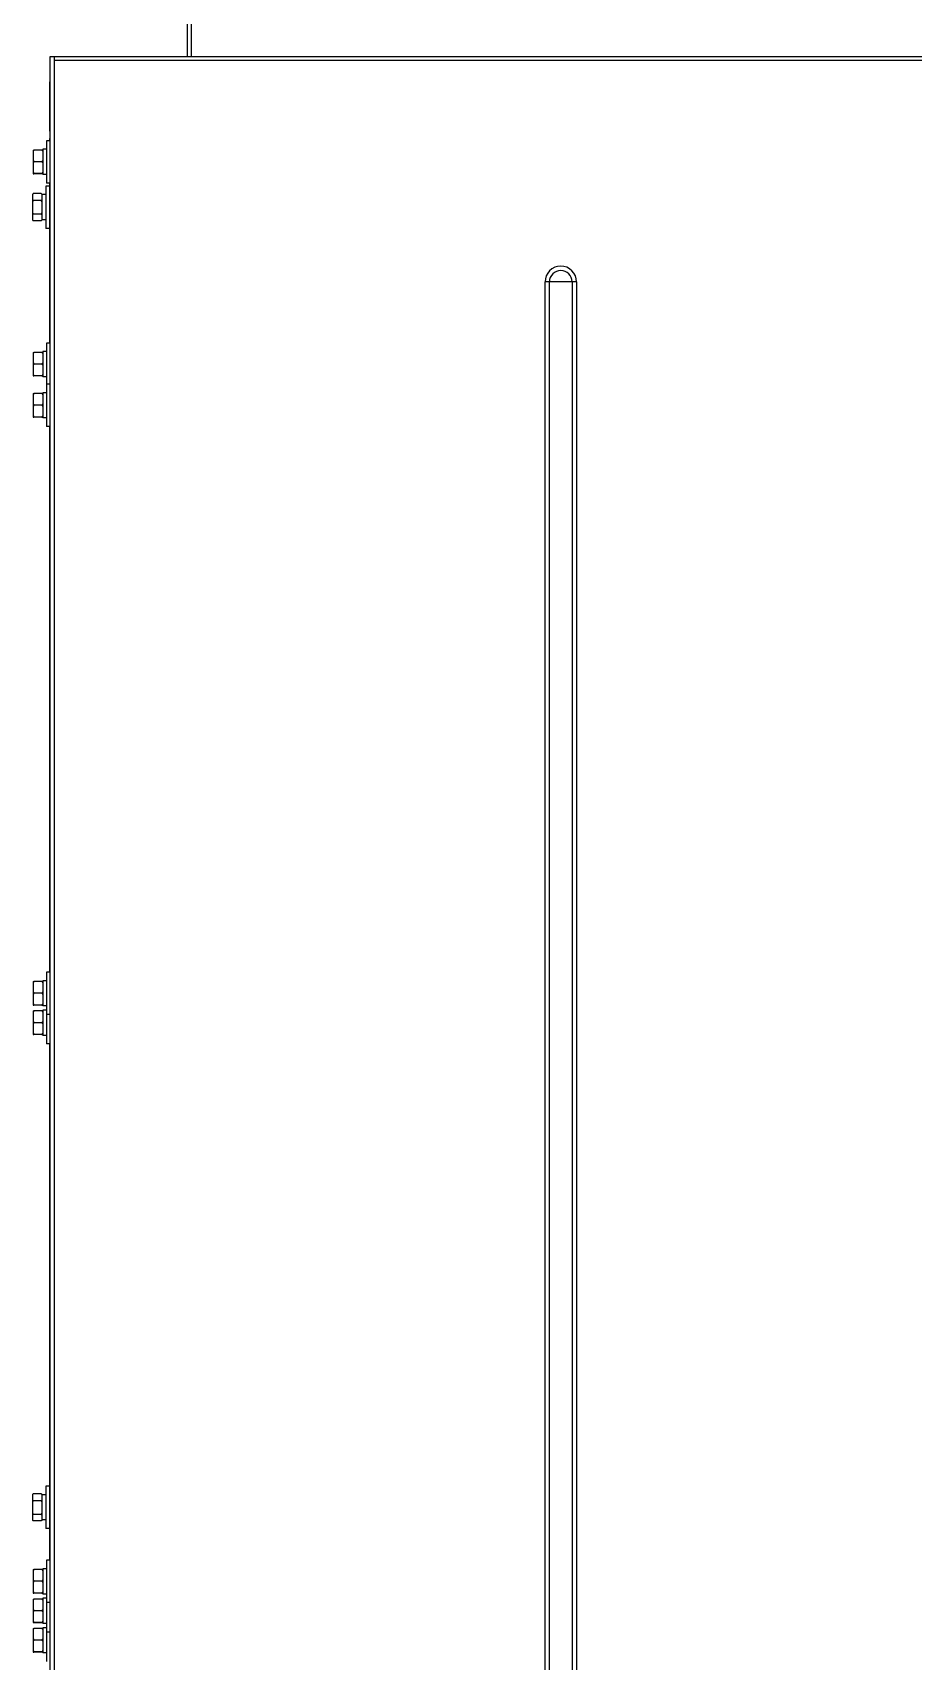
# Model space of a CAD drawing. Header units: millimetres. Extents: x 32496 to 166256, y 3504 to 23939.
# Drawn here: x 48699 to 49074, y 20758 to 21451 of the extents above; entities that cross this region are included whole.
import ezdxf

# ---------------------------------------------------------------- set-up
doc = ezdxf.new("R2010")
doc.units = ezdxf.units.MM
for name, color, linetype in [('2401-01144-S-M6-16HWM_1_0', 7, 'Continuous'), ('4215-19366_1_1_0', 7, 'Continuous'), ('4215-19373_1_1_0', 7, 'Continuous'), ('4215-19398_1-20250317_1_0', 7, 'Continuous'), ('4215-23304_2_1_1_0', 7, 'Continuous'), ('4215-HRQZZ01_1_1_0', 7, 'Continuous')]:
    doc.layers.add(name, color=color, linetype=linetype)

msp = doc.modelspace()

# ---------------------------------------------------------------- linework, layer by layer
at = {"layer": '2401-01144-S-M6-16HWM_1_0', "color": 7, "linetype": 'Continuous'}
for p, q in [((48706.94, 21404.888), (48705.34, 21404.888)), ((48705.34, 21404.888), (48705.34, 21386.888)), ((48699.74, 21400.908), (48699.74, 21390.869)), ((48703.44, 21400.914), (48700.04, 21400.914)), ((48705.34, 21401.238), (48703.74, 21401.238)), ((48703.74, 21401.238), (48703.74, 21390.538)), ((48703.44, 21395.939), (48700.04, 21395.939)), ((48703.44, 21390.914), (48700.04, 21390.914)), ((48703.44, 21390.863), (48700.04, 21390.863)), ((48705.34, 21390.538), (48703.74, 21390.538)), ((48706.64, 21385.638), (48705.04, 21385.638)), ((48705.04, 21385.638), (48705.04, 21367.638)), ((48706.94, 21386.888), (48705.34, 21386.888)), ((48699.44, 21382.112), (48699.682, 21382.354)), ((48699.44, 21382.112), (48699.44, 21371.165)), ((48703.14, 21382.411), (48699.74, 21382.411)), ((48703.14, 21379.436), (48699.74, 21379.436)), ((48703.44, 21382.112), (48703.197, 21382.354)), ((48703.44, 21382.112), (48703.44, 21371.165)), ((48705.04, 21381.988), (48703.44, 21381.988)), ((48699.44, 21371.165), (48699.682, 21370.922)), ((48699.682, 21370.922), (48699.74, 21370.866)), ((48703.14, 21373.663), (48699.74, 21373.663)), ((48703.14, 21370.866), (48699.74, 21370.866)), ((48703.198, 21370.922), (48703.14, 21370.866)), ((48703.44, 21371.165), (48703.197, 21370.922)), ((48705.04, 21371.288), (48703.44, 21371.288)), ((48706.64, 21367.638), (48705.04, 21367.638)), ((48699.74, 21314.908), (48699.74, 21304.869)), ((48703.44, 21314.914), (48700.04, 21314.914)), ((48705.34, 21315.238), (48703.74, 21315.238)), ((48703.74, 21315.238), (48703.74, 21304.538)), ((48706.94, 21318.888), (48705.34, 21318.888)), ((48705.34, 21318.888), (48705.34, 21301.388)), ((48703.44, 21309.939), (48700.04, 21309.939)), ((48703.44, 21304.914), (48700.04, 21304.914)), ((48703.44, 21304.863), (48700.04, 21304.863)), ((48705.34, 21304.538), (48703.74, 21304.538)), ((48706.94, 21301.388), (48705.34, 21301.388)), ((48705.34, 21301.388), (48705.34, 21283.388)), ((48699.74, 21297.408), (48699.74, 21287.369)), ((48703.44, 21297.414), (48700.04, 21297.414)), ((48705.34, 21297.738), (48703.74, 21297.738)), ((48703.74, 21297.738), (48703.74, 21287.038)), ((48703.44, 21292.439), (48700.04, 21292.439)), ((48703.44, 21287.414), (48700.04, 21287.414)), ((48703.44, 21287.363), (48700.04, 21287.363)), ((48705.34, 21287.038), (48703.74, 21287.038)), ((48706.94, 21283.388), (48705.34, 21283.388)), ((48706.94, 21051.388), (48705.34, 21051.388)), ((48705.34, 21051.388), (48705.34, 21033.388)), ((48699.74, 21047.408), (48699.74, 21037.369)), ((48703.44, 21047.414), (48700.04, 21047.414)), ((48705.34, 21047.738), (48703.74, 21047.738)), ((48703.74, 21047.738), (48703.74, 21037.038)), ((48703.44, 21042.439), (48700.04, 21042.439)), ((48703.44, 21037.414), (48700.04, 21037.414)), ((48699.74, 21034.908), (48699.74, 21024.869)), ((48703.44, 21037.363), (48700.04, 21037.363)), ((48703.44, 21034.914), (48700.04, 21034.914)), ((48705.34, 21037.038), (48703.74, 21037.038)), ((48705.34, 21035.238), (48703.74, 21035.238)), ((48703.74, 21035.238), (48703.74, 21024.538)), ((48705.34, 21033.389), (48705.34, 21020.888)), ((48706.94, 21033.388), (48705.34, 21033.388)), ((48703.44, 21029.939), (48700.04, 21029.939)), ((48703.44, 21024.914), (48700.04, 21024.914)), ((48703.44, 21024.863), (48700.04, 21024.863)), ((48705.34, 21024.538), (48703.74, 21024.538)), ((48706.94, 21020.888), (48705.34, 21020.888)), ((48703.14, 20829.661), (48699.74, 20829.661)), ((48706.64, 20832.888), (48705.04, 20832.888)), ((48705.04, 20832.888), (48705.04, 20814.888)), ((48699.44, 20829.362), (48699.682, 20829.604)), ((48699.44, 20829.362), (48699.44, 20818.415)), ((48703.14, 20826.686), (48699.74, 20826.686)), ((48703.44, 20829.362), (48703.197, 20829.604)), ((48703.44, 20829.362), (48703.44, 20818.415)), ((48705.04, 20829.238), (48703.44, 20829.238)), ((48699.44, 20818.415), (48699.682, 20818.172)), ((48699.682, 20818.172), (48699.74, 20818.116)), ((48703.14, 20820.913), (48699.74, 20820.913)), ((48703.14, 20818.116), (48699.74, 20818.116)), ((48703.198, 20818.172), (48703.14, 20818.116)), ((48703.44, 20818.415), (48703.197, 20818.172)), ((48705.04, 20818.538), (48703.44, 20818.538)), ((48706.64, 20814.888), (48705.04, 20814.888)), ((48699.74, 20797.408), (48699.74, 20787.369)), ((48703.44, 20797.414), (48700.04, 20797.414)), ((48705.34, 20797.738), (48703.74, 20797.738)), ((48703.74, 20797.738), (48703.74, 20787.038)), ((48706.94, 20801.388), (48705.34, 20801.388)), ((48705.34, 20801.388), (48705.34, 20783.388)), ((48703.44, 20792.439), (48700.04, 20792.439)), ((48699.74, 20784.908), (48699.74, 20774.869)), ((48703.44, 20787.414), (48700.04, 20787.414)), ((48703.44, 20787.363), (48700.04, 20787.363)), ((48703.44, 20784.914), (48700.04, 20784.914)), ((48705.34, 20787.038), (48703.74, 20787.038)), ((48705.34, 20785.238), (48703.74, 20785.238)), ((48703.74, 20785.238), (48703.74, 20774.538)), ((48705.34, 20783.389), (48705.34, 20770.888)), ((48706.94, 20783.388), (48705.34, 20783.388)), ((48703.44, 20779.939), (48700.04, 20779.939)), ((48703.44, 20774.914), (48700.04, 20774.914)), ((48703.44, 20774.863), (48700.04, 20774.863)), ((48705.34, 20774.538), (48703.74, 20774.538)), ((48699.74, 20772.408), (48699.74, 20762.369)), ((48703.44, 20772.414), (48700.04, 20772.414)), ((48703.44, 20767.439), (48700.04, 20767.439)), ((48705.34, 20772.738), (48703.74, 20772.738)), ((48703.74, 20772.738), (48703.74, 20762.038)), ((48705.34, 20770.889), (48705.34, 20758.388)), ((48706.94, 20770.888), (48705.34, 20770.888)), ((48703.44, 20762.414), (48700.04, 20762.414)), ((48703.44, 20762.363), (48700.04, 20762.363)), ((48705.34, 20762.038), (48703.74, 20762.038))]:
    msp.add_line(p, q, dxfattribs=at)
for points, knots in [([(48699.74, 21400.908), (48699.763, 21400.908), (48699.863, 21400.91), (48699.963, 21400.912), (48700.04, 21400.914)], [0, 0, 0, 0, 0.2336903, 1, 1, 1, 1]), ([(48700.04, 21400.914), (48700.013, 21400.867), (48699.907, 21400.681), (48699.808, 21400.49), (48699.74, 21400.345)], [0, 0, 0, 0, 0.2509109, 1, 1, 1, 1]), ([(48703.74, 21400.908), (48703.716, 21400.908), (48703.616, 21400.91), (48703.516, 21400.912), (48703.44, 21400.914)], [0, 0, 0, 0, 0.2336895, 1, 1, 1, 1]), ([(48703.44, 21400.914), (48703.467, 21400.867), (48703.573, 21400.681), (48703.671, 21400.49), (48703.74, 21400.345)], [0, 0, 0, 0, 0.2509104, 1, 1, 1, 1]), ([(48699.74, 21396.508), (48699.763, 21396.46), (48699.856, 21396.267), (48699.959, 21396.079), (48700.04, 21395.939)], [0, 0, 0, 0, 0.2491229, 1, 1, 1, 1]), ([(48700.04, 21395.939), (48700.013, 21395.892), (48699.907, 21395.704), (48699.808, 21395.512), (48699.74, 21395.365)], [0, 0, 0, 0, 0.2508448, 1, 1, 1, 1]), ([(48699.74, 21391.488), (48699.763, 21391.44), (48699.856, 21391.245), (48699.959, 21391.055), (48700.04, 21390.914)], [0, 0, 0, 0, 0.2491901, 1, 1, 1, 1]), ([(48700.04, 21390.914), (48700.013, 21390.914), (48699.913, 21390.912), (48699.813, 21390.91), (48699.74, 21390.908)], [0, 0, 0, 0, 0.2655139, 1, 1, 1, 1]), ([(48699.74, 21390.869), (48699.763, 21390.868), (48699.863, 21390.866), (48699.963, 21390.864), (48700.04, 21390.863)], [0, 0, 0, 0, 0.2336903, 1, 1, 1, 1]), ([(48703.74, 21396.508), (48703.717, 21396.46), (48703.623, 21396.267), (48703.521, 21396.079), (48703.44, 21395.939)], [0, 0, 0, 0, 0.2491233, 1, 1, 1, 1]), ([(48703.44, 21395.939), (48703.467, 21395.892), (48703.573, 21395.704), (48703.671, 21395.512), (48703.74, 21395.365)], [0, 0, 0, 0, 0.2508442, 1, 1, 1, 1]), ([(48703.74, 21391.488), (48703.717, 21391.44), (48703.623, 21391.245), (48703.521, 21391.055), (48703.44, 21390.914)], [0, 0, 0, 0, 0.2491904, 1, 1, 1, 1]), ([(48703.44, 21390.914), (48703.466, 21390.914), (48703.566, 21390.912), (48703.666, 21390.91), (48703.74, 21390.908)], [0, 0, 0, 0, 0.2655125, 1, 1, 1, 1]), ([(48703.74, 21390.869), (48703.716, 21390.868), (48703.616, 21390.866), (48703.516, 21390.864), (48703.44, 21390.863)], [0, 0, 0, 0, 0.2336895, 1, 1, 1, 1]), ([(48699.74, 21382.411), (48699.713, 21382.383), (48699.609, 21382.273), (48699.51, 21382.159), (48699.44, 21382.071)], [0, 0, 0, 0, 0.2550729, 1, 1, 1, 1]), ([(48699.44, 21379.776), (48699.463, 21379.747), (48699.558, 21379.629), (48699.66, 21379.518), (48699.74, 21379.436)], [0, 0, 0, 0, 0.2448497, 1, 1, 1, 1]), ([(48703.14, 21382.411), (48703.167, 21382.383), (48703.271, 21382.273), (48703.37, 21382.159), (48703.44, 21382.071)], [0, 0, 0, 0, 0.2550721, 1, 1, 1, 1]), ([(48703.44, 21379.776), (48703.417, 21379.747), (48703.321, 21379.629), (48703.219, 21379.518), (48703.14, 21379.436)], [0, 0, 0, 0, 0.2448497, 1, 1, 1, 1]), ([(48699.74, 21373.663), (48699.713, 21373.637), (48699.609, 21373.534), (48699.51, 21373.427), (48699.44, 21373.343)], [0, 0, 0, 0, 0.2556467, 1, 1, 1, 1]), ([(48699.44, 21371.185), (48699.459, 21371.163), (48699.536, 21371.073), (48699.618, 21370.986), (48699.682, 21370.922)], [0, 0, 0, 0, 0.2451928, 1, 1, 1, 1]), ([(48703.14, 21373.663), (48703.167, 21373.637), (48703.27, 21373.534), (48703.37, 21373.427), (48703.44, 21373.343)], [0, 0, 0, 0, 0.2556459, 1, 1, 1, 1]), ([(48703.44, 21371.185), (48703.421, 21371.163), (48703.343, 21371.073), (48703.261, 21370.986), (48703.197, 21370.922)], [0, 0, 0, 0, 0.2451926, 1, 1, 1, 1]), ([(48699.74, 21314.908), (48699.763, 21314.908), (48699.863, 21314.91), (48699.963, 21314.912), (48700.04, 21314.914)], [0, 0, 0, 0, 0.2336903, 1, 1, 1, 1]), ([(48700.04, 21314.914), (48700.013, 21314.867), (48699.907, 21314.681), (48699.808, 21314.49), (48699.74, 21314.345)], [0, 0, 0, 0, 0.2509109, 1, 1, 1, 1]), ([(48703.74, 21314.908), (48703.716, 21314.908), (48703.616, 21314.91), (48703.516, 21314.912), (48703.44, 21314.914)], [0, 0, 0, 0, 0.2336895, 1, 1, 1, 1]), ([(48703.44, 21314.914), (48703.467, 21314.867), (48703.573, 21314.681), (48703.671, 21314.49), (48703.74, 21314.345)], [0, 0, 0, 0, 0.2509104, 1, 1, 1, 1]), ([(48699.74, 21310.508), (48699.763, 21310.46), (48699.856, 21310.267), (48699.959, 21310.079), (48700.04, 21309.939)], [0, 0, 0, 0, 0.2491229, 1, 1, 1, 1]), ([(48700.04, 21309.939), (48700.013, 21309.892), (48699.907, 21309.704), (48699.808, 21309.512), (48699.74, 21309.365)], [0, 0, 0, 0, 0.2508448, 1, 1, 1, 1]), ([(48703.74, 21310.508), (48703.717, 21310.46), (48703.623, 21310.267), (48703.521, 21310.079), (48703.44, 21309.939)], [0, 0, 0, 0, 0.2491233, 1, 1, 1, 1]), ([(48703.44, 21309.939), (48703.467, 21309.892), (48703.573, 21309.704), (48703.671, 21309.512), (48703.74, 21309.365)], [0, 0, 0, 0, 0.2508442, 1, 1, 1, 1]), ([(48699.74, 21305.488), (48699.763, 21305.44), (48699.856, 21305.245), (48699.959, 21305.055), (48700.04, 21304.914)], [0, 0, 0, 0, 0.2491901, 1, 1, 1, 1]), ([(48700.04, 21304.914), (48700.013, 21304.914), (48699.913, 21304.912), (48699.813, 21304.91), (48699.74, 21304.908)], [0, 0, 0, 0, 0.2655139, 1, 1, 1, 1]), ([(48699.74, 21304.869), (48699.763, 21304.868), (48699.863, 21304.866), (48699.963, 21304.864), (48700.04, 21304.863)], [0, 0, 0, 0, 0.2336903, 1, 1, 1, 1]), ([(48703.74, 21305.488), (48703.717, 21305.44), (48703.623, 21305.245), (48703.521, 21305.055), (48703.44, 21304.914)], [0, 0, 0, 0, 0.2491904, 1, 1, 1, 1]), ([(48703.44, 21304.914), (48703.466, 21304.914), (48703.566, 21304.912), (48703.666, 21304.91), (48703.74, 21304.908)], [0, 0, 0, 0, 0.2655125, 1, 1, 1, 1]), ([(48703.74, 21304.869), (48703.716, 21304.868), (48703.616, 21304.866), (48703.516, 21304.864), (48703.44, 21304.863)], [0, 0, 0, 0, 0.2336895, 1, 1, 1, 1]), ([(48699.74, 21297.408), (48699.763, 21297.408), (48699.863, 21297.41), (48699.963, 21297.412), (48700.04, 21297.414)], [0, 0, 0, 0, 0.2336903, 1, 1, 1, 1]), ([(48700.04, 21297.414), (48700.013, 21297.367), (48699.907, 21297.181), (48699.808, 21296.99), (48699.74, 21296.845)], [0, 0, 0, 0, 0.2509109, 1, 1, 1, 1]), ([(48703.74, 21297.408), (48703.716, 21297.408), (48703.616, 21297.41), (48703.516, 21297.412), (48703.44, 21297.414)], [0, 0, 0, 0, 0.2336895, 1, 1, 1, 1]), ([(48703.44, 21297.414), (48703.467, 21297.367), (48703.573, 21297.181), (48703.671, 21296.99), (48703.74, 21296.845)], [0, 0, 0, 0, 0.2509104, 1, 1, 1, 1]), ([(48699.74, 21293.008), (48699.763, 21292.96), (48699.856, 21292.767), (48699.959, 21292.579), (48700.04, 21292.439)], [0, 0, 0, 0, 0.2491229, 1, 1, 1, 1]), ([(48700.04, 21292.439), (48700.013, 21292.392), (48699.907, 21292.204), (48699.808, 21292.012), (48699.74, 21291.865)], [0, 0, 0, 0, 0.2508448, 1, 1, 1, 1]), ([(48699.74, 21287.988), (48699.763, 21287.94), (48699.856, 21287.745), (48699.959, 21287.555), (48700.04, 21287.414)], [0, 0, 0, 0, 0.2491901, 1, 1, 1, 1]), ([(48700.04, 21287.414), (48700.013, 21287.414), (48699.913, 21287.412), (48699.813, 21287.41), (48699.74, 21287.408)], [0, 0, 0, 0, 0.2655139, 1, 1, 1, 1]), ([(48699.74, 21287.369), (48699.763, 21287.368), (48699.863, 21287.366), (48699.963, 21287.364), (48700.04, 21287.363)], [0, 0, 0, 0, 0.2336903, 1, 1, 1, 1]), ([(48703.74, 21293.008), (48703.717, 21292.96), (48703.623, 21292.767), (48703.521, 21292.579), (48703.44, 21292.439)], [0, 0, 0, 0, 0.2491233, 1, 1, 1, 1]), ([(48703.44, 21292.439), (48703.467, 21292.392), (48703.573, 21292.204), (48703.671, 21292.012), (48703.74, 21291.865)], [0, 0, 0, 0, 0.2508442, 1, 1, 1, 1]), ([(48703.74, 21287.988), (48703.717, 21287.94), (48703.623, 21287.745), (48703.521, 21287.555), (48703.44, 21287.414)], [0, 0, 0, 0, 0.2491904, 1, 1, 1, 1]), ([(48703.44, 21287.414), (48703.466, 21287.414), (48703.566, 21287.412), (48703.666, 21287.41), (48703.74, 21287.408)], [0, 0, 0, 0, 0.2655125, 1, 1, 1, 1]), ([(48703.74, 21287.369), (48703.716, 21287.368), (48703.616, 21287.366), (48703.516, 21287.364), (48703.44, 21287.363)], [0, 0, 0, 0, 0.2336895, 1, 1, 1, 1]), ([(48699.74, 21047.408), (48699.763, 21047.408), (48699.863, 21047.41), (48699.963, 21047.412), (48700.04, 21047.414)], [0, 0, 0, 0, 0.2336903, 1, 1, 1, 1]), ([(48700.04, 21047.414), (48700.013, 21047.367), (48699.907, 21047.181), (48699.808, 21046.99), (48699.74, 21046.845)], [0, 0, 0, 0, 0.2509109, 1, 1, 1, 1]), ([(48703.74, 21047.408), (48703.716, 21047.408), (48703.616, 21047.41), (48703.516, 21047.412), (48703.44, 21047.414)], [0, 0, 0, 0, 0.2336895, 1, 1, 1, 1]), ([(48703.44, 21047.414), (48703.467, 21047.367), (48703.573, 21047.181), (48703.671, 21046.99), (48703.74, 21046.845)], [0, 0, 0, 0, 0.2509104, 1, 1, 1, 1]), ([(48699.74, 21043.008), (48699.763, 21042.96), (48699.856, 21042.767), (48699.959, 21042.579), (48700.04, 21042.439)], [0, 0, 0, 0, 0.2491229, 1, 1, 1, 1]), ([(48700.04, 21042.439), (48700.013, 21042.392), (48699.907, 21042.204), (48699.808, 21042.012), (48699.74, 21041.865)], [0, 0, 0, 0, 0.2508448, 1, 1, 1, 1]), ([(48699.74, 21037.988), (48699.763, 21037.94), (48699.856, 21037.745), (48699.959, 21037.555), (48700.04, 21037.414)], [0, 0, 0, 0, 0.2491901, 1, 1, 1, 1]), ([(48700.04, 21037.414), (48700.013, 21037.414), (48699.913, 21037.412), (48699.813, 21037.41), (48699.74, 21037.408)], [0, 0, 0, 0, 0.2655139, 1, 1, 1, 1]), ([(48703.74, 21043.008), (48703.717, 21042.96), (48703.623, 21042.767), (48703.521, 21042.579), (48703.44, 21042.439)], [0, 0, 0, 0, 0.2491233, 1, 1, 1, 1]), ([(48703.44, 21042.439), (48703.467, 21042.392), (48703.573, 21042.204), (48703.671, 21042.012), (48703.74, 21041.865)], [0, 0, 0, 0, 0.2508442, 1, 1, 1, 1]), ([(48703.74, 21037.988), (48703.717, 21037.94), (48703.623, 21037.745), (48703.521, 21037.555), (48703.44, 21037.414)], [0, 0, 0, 0, 0.2491904, 1, 1, 1, 1]), ([(48703.44, 21037.414), (48703.466, 21037.414), (48703.566, 21037.412), (48703.666, 21037.41), (48703.74, 21037.408)], [0, 0, 0, 0, 0.2655125, 1, 1, 1, 1]), ([(48699.74, 21037.369), (48699.763, 21037.368), (48699.863, 21037.366), (48699.963, 21037.364), (48700.04, 21037.363)], [0, 0, 0, 0, 0.2336903, 1, 1, 1, 1]), ([(48699.74, 21034.908), (48699.763, 21034.908), (48699.863, 21034.91), (48699.963, 21034.912), (48700.04, 21034.914)], [0, 0, 0, 0, 0.2336903, 1, 1, 1, 1]), ([(48700.04, 21034.914), (48700.013, 21034.867), (48699.907, 21034.681), (48699.808, 21034.49), (48699.74, 21034.345)], [0, 0, 0, 0, 0.2509109, 1, 1, 1, 1]), ([(48699.74, 21030.508), (48699.763, 21030.46), (48699.856, 21030.267), (48699.959, 21030.079), (48700.04, 21029.939)], [0, 0, 0, 0, 0.2491229, 1, 1, 1, 1]), ([(48703.74, 21037.369), (48703.716, 21037.368), (48703.616, 21037.366), (48703.516, 21037.364), (48703.44, 21037.363)], [0, 0, 0, 0, 0.2336895, 1, 1, 1, 1]), ([(48703.74, 21034.908), (48703.716, 21034.908), (48703.616, 21034.91), (48703.516, 21034.912), (48703.44, 21034.914)], [0, 0, 0, 0, 0.2336895, 1, 1, 1, 1]), ([(48703.44, 21034.914), (48703.467, 21034.867), (48703.573, 21034.681), (48703.671, 21034.49), (48703.74, 21034.345)], [0, 0, 0, 0, 0.2509104, 1, 1, 1, 1]), ([(48703.74, 21030.508), (48703.717, 21030.46), (48703.623, 21030.267), (48703.521, 21030.079), (48703.44, 21029.939)], [0, 0, 0, 0, 0.2491233, 1, 1, 1, 1]), ([(48700.04, 21029.939), (48700.013, 21029.892), (48699.907, 21029.704), (48699.808, 21029.512), (48699.74, 21029.365)], [0, 0, 0, 0, 0.2508448, 1, 1, 1, 1]), ([(48699.74, 21025.488), (48699.763, 21025.44), (48699.856, 21025.245), (48699.959, 21025.055), (48700.04, 21024.914)], [0, 0, 0, 0, 0.2491901, 1, 1, 1, 1]), ([(48700.04, 21024.914), (48700.013, 21024.914), (48699.913, 21024.912), (48699.813, 21024.91), (48699.74, 21024.908)], [0, 0, 0, 0, 0.2655139, 1, 1, 1, 1]), ([(48699.74, 21024.869), (48699.763, 21024.868), (48699.863, 21024.866), (48699.963, 21024.864), (48700.04, 21024.863)], [0, 0, 0, 0, 0.2336903, 1, 1, 1, 1]), ([(48703.44, 21029.939), (48703.467, 21029.892), (48703.573, 21029.704), (48703.671, 21029.512), (48703.74, 21029.365)], [0, 0, 0, 0, 0.2508442, 1, 1, 1, 1]), ([(48703.74, 21025.488), (48703.717, 21025.44), (48703.623, 21025.245), (48703.521, 21025.055), (48703.44, 21024.914)], [0, 0, 0, 0, 0.2491904, 1, 1, 1, 1]), ([(48703.44, 21024.914), (48703.466, 21024.914), (48703.566, 21024.912), (48703.666, 21024.91), (48703.74, 21024.908)], [0, 0, 0, 0, 0.2655125, 1, 1, 1, 1]), ([(48703.74, 21024.869), (48703.716, 21024.868), (48703.616, 21024.866), (48703.516, 21024.864), (48703.44, 21024.863)], [0, 0, 0, 0, 0.2336895, 1, 1, 1, 1]), ([(48699.74, 20829.661), (48699.713, 20829.633), (48699.609, 20829.523), (48699.51, 20829.409), (48699.44, 20829.321)], [0, 0, 0, 0, 0.2550729, 1, 1, 1, 1]), ([(48703.14, 20829.661), (48703.167, 20829.633), (48703.271, 20829.523), (48703.37, 20829.409), (48703.44, 20829.321)], [0, 0, 0, 0, 0.2550721, 1, 1, 1, 1]), ([(48699.44, 20827.026), (48699.463, 20826.997), (48699.558, 20826.879), (48699.66, 20826.768), (48699.74, 20826.686)], [0, 0, 0, 0, 0.2448497, 1, 1, 1, 1]), ([(48703.44, 20827.026), (48703.417, 20826.997), (48703.321, 20826.879), (48703.219, 20826.768), (48703.14, 20826.686)], [0, 0, 0, 0, 0.2448497, 1, 1, 1, 1]), ([(48699.74, 20820.913), (48699.713, 20820.887), (48699.609, 20820.784), (48699.51, 20820.677), (48699.44, 20820.593)], [0, 0, 0, 0, 0.2556467, 1, 1, 1, 1]), ([(48699.44, 20818.435), (48699.459, 20818.413), (48699.536, 20818.323), (48699.618, 20818.236), (48699.682, 20818.172)], [0, 0, 0, 0, 0.2451928, 1, 1, 1, 1]), ([(48703.14, 20820.913), (48703.167, 20820.887), (48703.27, 20820.784), (48703.37, 20820.677), (48703.44, 20820.593)], [0, 0, 0, 0, 0.2556459, 1, 1, 1, 1]), ([(48703.44, 20818.435), (48703.421, 20818.413), (48703.343, 20818.323), (48703.261, 20818.236), (48703.197, 20818.172)], [0, 0, 0, 0, 0.2451926, 1, 1, 1, 1]), ([(48699.74, 20797.408), (48699.763, 20797.408), (48699.863, 20797.41), (48699.963, 20797.412), (48700.04, 20797.414)], [0, 0, 0, 0, 0.2336903, 1, 1, 1, 1]), ([(48700.04, 20797.414), (48700.013, 20797.367), (48699.907, 20797.181), (48699.808, 20796.99), (48699.74, 20796.845)], [0, 0, 0, 0, 0.2509109, 1, 1, 1, 1]), ([(48703.74, 20797.408), (48703.716, 20797.408), (48703.616, 20797.41), (48703.516, 20797.412), (48703.44, 20797.414)], [0, 0, 0, 0, 0.2336895, 1, 1, 1, 1]), ([(48703.44, 20797.414), (48703.467, 20797.367), (48703.573, 20797.181), (48703.671, 20796.99), (48703.74, 20796.845)], [0, 0, 0, 0, 0.2509104, 1, 1, 1, 1]), ([(48699.74, 20793.008), (48699.763, 20792.96), (48699.856, 20792.767), (48699.959, 20792.579), (48700.04, 20792.439)], [0, 0, 0, 0, 0.2491229, 1, 1, 1, 1]), ([(48700.04, 20792.439), (48700.013, 20792.392), (48699.907, 20792.204), (48699.808, 20792.012), (48699.74, 20791.865)], [0, 0, 0, 0, 0.2508448, 1, 1, 1, 1]), ([(48703.74, 20793.008), (48703.717, 20792.96), (48703.623, 20792.767), (48703.521, 20792.579), (48703.44, 20792.439)], [0, 0, 0, 0, 0.2491233, 1, 1, 1, 1]), ([(48703.44, 20792.439), (48703.467, 20792.392), (48703.573, 20792.204), (48703.671, 20792.012), (48703.74, 20791.865)], [0, 0, 0, 0, 0.2508442, 1, 1, 1, 1]), ([(48699.74, 20787.988), (48699.763, 20787.94), (48699.856, 20787.745), (48699.959, 20787.555), (48700.04, 20787.414)], [0, 0, 0, 0, 0.2491901, 1, 1, 1, 1]), ([(48700.04, 20787.414), (48700.013, 20787.414), (48699.913, 20787.412), (48699.813, 20787.41), (48699.74, 20787.408)], [0, 0, 0, 0, 0.2655139, 1, 1, 1, 1]), ([(48699.74, 20787.369), (48699.763, 20787.368), (48699.863, 20787.366), (48699.963, 20787.364), (48700.04, 20787.363)], [0, 0, 0, 0, 0.2336903, 1, 1, 1, 1]), ([(48699.74, 20784.908), (48699.763, 20784.908), (48699.863, 20784.91), (48699.963, 20784.912), (48700.04, 20784.914)], [0, 0, 0, 0, 0.2336903, 1, 1, 1, 1]), ([(48700.04, 20784.914), (48700.013, 20784.867), (48699.907, 20784.681), (48699.808, 20784.49), (48699.74, 20784.345)], [0, 0, 0, 0, 0.2509109, 1, 1, 1, 1]), ([(48703.74, 20787.988), (48703.717, 20787.94), (48703.623, 20787.745), (48703.521, 20787.555), (48703.44, 20787.414)], [0, 0, 0, 0, 0.2491904, 1, 1, 1, 1]), ([(48703.44, 20787.414), (48703.466, 20787.414), (48703.566, 20787.412), (48703.666, 20787.41), (48703.74, 20787.408)], [0, 0, 0, 0, 0.2655125, 1, 1, 1, 1]), ([(48703.74, 20787.369), (48703.716, 20787.368), (48703.616, 20787.366), (48703.516, 20787.364), (48703.44, 20787.363)], [0, 0, 0, 0, 0.2336895, 1, 1, 1, 1]), ([(48703.74, 20784.908), (48703.716, 20784.908), (48703.616, 20784.91), (48703.516, 20784.912), (48703.44, 20784.914)], [0, 0, 0, 0, 0.2336895, 1, 1, 1, 1]), ([(48703.44, 20784.914), (48703.467, 20784.867), (48703.573, 20784.681), (48703.671, 20784.49), (48703.74, 20784.345)], [0, 0, 0, 0, 0.2509104, 1, 1, 1, 1]), ([(48699.74, 20780.508), (48699.763, 20780.46), (48699.856, 20780.267), (48699.959, 20780.079), (48700.04, 20779.939)], [0, 0, 0, 0, 0.2491229, 1, 1, 1, 1]), ([(48700.04, 20779.939), (48700.013, 20779.892), (48699.907, 20779.704), (48699.808, 20779.512), (48699.74, 20779.365)], [0, 0, 0, 0, 0.2508448, 1, 1, 1, 1]), ([(48699.74, 20775.488), (48699.763, 20775.44), (48699.856, 20775.245), (48699.959, 20775.055), (48700.04, 20774.914)], [0, 0, 0, 0, 0.2491901, 1, 1, 1, 1]), ([(48700.04, 20774.914), (48700.013, 20774.914), (48699.913, 20774.912), (48699.813, 20774.91), (48699.74, 20774.908)], [0, 0, 0, 0, 0.2655139, 1, 1, 1, 1]), ([(48699.74, 20774.869), (48699.763, 20774.868), (48699.863, 20774.866), (48699.963, 20774.864), (48700.04, 20774.863)], [0, 0, 0, 0, 0.2336903, 1, 1, 1, 1]), ([(48703.74, 20780.508), (48703.717, 20780.46), (48703.623, 20780.267), (48703.521, 20780.079), (48703.44, 20779.939)], [0, 0, 0, 0, 0.2491233, 1, 1, 1, 1]), ([(48703.44, 20779.939), (48703.467, 20779.892), (48703.573, 20779.704), (48703.671, 20779.512), (48703.74, 20779.365)], [0, 0, 0, 0, 0.2508442, 1, 1, 1, 1]), ([(48703.74, 20775.488), (48703.717, 20775.44), (48703.623, 20775.245), (48703.521, 20775.055), (48703.44, 20774.914)], [0, 0, 0, 0, 0.2491904, 1, 1, 1, 1]), ([(48703.44, 20774.914), (48703.466, 20774.914), (48703.566, 20774.912), (48703.666, 20774.91), (48703.74, 20774.908)], [0, 0, 0, 0, 0.2655125, 1, 1, 1, 1]), ([(48703.74, 20774.869), (48703.716, 20774.868), (48703.616, 20774.866), (48703.516, 20774.864), (48703.44, 20774.863)], [0, 0, 0, 0, 0.2336895, 1, 1, 1, 1]), ([(48699.74, 20772.408), (48699.763, 20772.408), (48699.863, 20772.41), (48699.963, 20772.412), (48700.04, 20772.414)], [0, 0, 0, 0, 0.2336903, 1, 1, 1, 1]), ([(48700.04, 20772.414), (48700.013, 20772.367), (48699.907, 20772.181), (48699.808, 20771.99), (48699.74, 20771.845)], [0, 0, 0, 0, 0.2509109, 1, 1, 1, 1]), ([(48699.74, 20768.008), (48699.763, 20767.96), (48699.856, 20767.767), (48699.959, 20767.579), (48700.04, 20767.439)], [0, 0, 0, 0, 0.2491229, 1, 1, 1, 1]), ([(48700.04, 20767.439), (48700.013, 20767.392), (48699.907, 20767.204), (48699.808, 20767.012), (48699.74, 20766.865)], [0, 0, 0, 0, 0.2508448, 1, 1, 1, 1]), ([(48703.74, 20772.408), (48703.716, 20772.408), (48703.616, 20772.41), (48703.516, 20772.412), (48703.44, 20772.414)], [0, 0, 0, 0, 0.2336895, 1, 1, 1, 1]), ([(48703.44, 20772.414), (48703.467, 20772.367), (48703.573, 20772.181), (48703.671, 20771.99), (48703.74, 20771.845)], [0, 0, 0, 0, 0.2509104, 1, 1, 1, 1]), ([(48703.74, 20768.008), (48703.717, 20767.96), (48703.623, 20767.767), (48703.521, 20767.579), (48703.44, 20767.439)], [0, 0, 0, 0, 0.2491233, 1, 1, 1, 1]), ([(48703.44, 20767.439), (48703.467, 20767.392), (48703.573, 20767.204), (48703.671, 20767.012), (48703.74, 20766.865)], [0, 0, 0, 0, 0.2508442, 1, 1, 1, 1]), ([(48699.74, 20762.988), (48699.763, 20762.94), (48699.856, 20762.745), (48699.959, 20762.555), (48700.04, 20762.414)], [0, 0, 0, 0, 0.2491901, 1, 1, 1, 1]), ([(48700.04, 20762.414), (48700.013, 20762.414), (48699.913, 20762.412), (48699.813, 20762.41), (48699.74, 20762.408)], [0, 0, 0, 0, 0.2655139, 1, 1, 1, 1]), ([(48699.74, 20762.369), (48699.763, 20762.368), (48699.863, 20762.366), (48699.963, 20762.364), (48700.04, 20762.363)], [0, 0, 0, 0, 0.2336903, 1, 1, 1, 1]), ([(48703.74, 20762.988), (48703.717, 20762.94), (48703.623, 20762.745), (48703.521, 20762.555), (48703.44, 20762.414)], [0, 0, 0, 0, 0.2491904, 1, 1, 1, 1]), ([(48703.44, 20762.414), (48703.466, 20762.414), (48703.566, 20762.412), (48703.666, 20762.41), (48703.74, 20762.408)], [0, 0, 0, 0, 0.2655125, 1, 1, 1, 1]), ([(48703.74, 20762.369), (48703.716, 20762.368), (48703.616, 20762.366), (48703.516, 20762.364), (48703.44, 20762.363)], [0, 0, 0, 0, 0.2336895, 1, 1, 1, 1])]:
    msp.add_open_spline(points, degree=3, knots=knots, dxfattribs=at)
for points in [[(48699.74, 21379.436), (48699.632, 21379.22), (48699.531, 21379), (48699.44, 21378.776)], [(48703.14, 21379.436), (48703.248, 21379.22), (48703.349, 21379), (48703.44, 21378.776)], [(48699.44, 21374.323), (48699.531, 21374.099), (48699.632, 21373.879), (48699.74, 21373.663)], [(48703.44, 21374.323), (48703.349, 21374.099), (48703.248, 21373.879), (48703.14, 21373.663)], [(48699.74, 20826.686), (48699.632, 20826.47), (48699.531, 20826.25), (48699.44, 20826.026)], [(48703.14, 20826.686), (48703.248, 20826.47), (48703.349, 20826.25), (48703.44, 20826.026)], [(48699.44, 20821.573), (48699.531, 20821.349), (48699.632, 20821.129), (48699.74, 20820.913)], [(48703.44, 20821.573), (48703.349, 20821.349), (48703.248, 20821.129), (48703.14, 20820.913)]]:
    msp.add_open_spline(points, degree=3, dxfattribs=at)
at = {"layer": '4215-19366_1_1_0', "color": 7, "linetype": 'Continuous'}
for p, q in [((48706.64, 21405.888), (48706.94, 21405.888)), ((48706.64, 21405.888), (48706.64, 21404.888)), ((48706.64, 21386.888), (48706.64, 21318.888)), ((48706.64, 21283.388), (48706.64, 21051.388)), ((48706.64, 21270.888), (48706.94, 21270.888)), ((48706.64, 21020.888), (48706.64, 20801.388)), ((48706.64, 20842.388), (48706.94, 20842.388)), ((48706.94, 20840.388), (48706.64, 20840.388))]:
    msp.add_line(p, q, dxfattribs=at)
at = {"layer": '4215-19373_1_1_0', "color": 7, "linetype": 'Continuous'}
for p, q in [((48706.64, 21429.888), (48706.94, 21429.888)), ((48706.64, 21429.888), (48706.64, 21408.888)), ((48706.94, 21408.888), (48706.64, 21408.888))]:
    msp.add_line(p, q, dxfattribs=at)
at = {"layer": '4215-19373_1_1_0', "color": 9, "linetype": 'Continuous'}
msp.add_line((48706.64, 21410.088), (48706.94, 21410.088), dxfattribs=at)
at = {"layer": '4215-19373_1_1_0', "color": 7, "linetype": 'Continuous'}
msp.add_arc((48708.64, 21428.888), 2, 148.399963, 149.999216, dxfattribs=at)
at = {"layer": '4215-19398_1-20250317_1_0', "color": 7, "linetype": 'Continuous'}
msp.add_line((48765.24, 21779.588), (48765.24, 21440.638), dxfattribs=at)
at = {"layer": '4215-23304_2_1_1_0', "color": 7, "linetype": 'Continuous'}
for p, q in [((48706.94, 21440.638), (49441.34, 21440.638)), ((48706.94, 20119.138), (48706.94, 21440.638)), ((48708.64, 21440.638), (48708.64, 21438.938))]:
    msp.add_line(p, q, dxfattribs=at)
at = {"layer": '4215-23304_2_1_1_0', "color": 9, "linetype": 'Continuous'}
for p, q in [((49439.64, 21438.938), (48708.64, 21438.938)), ((48708.64, 21438.938), (48708.64, 20120.838)), ((48930.848, 21344.888), (48917.432, 21344.888)), ((48917.432, 20214.888), (48917.432, 21344.888)), ((48919.295, 20214.888), (48919.295, 21344.888)), ((48928.985, 21344.888), (48928.985, 20214.888)), ((48930.848, 21344.888), (48930.848, 20214.888))]:
    msp.add_line(p, q, dxfattribs=at)
for radius in [6.708, 4.845]:
    msp.add_arc((48924.14, 21344.888), radius, 0, 180, dxfattribs=at)
at = {"layer": '4215-HRQZZ01_1_1_0', "color": 7, "linetype": 'Continuous'}
msp.add_line((48766.99, 21440.638), (48766.99, 21778.188), dxfattribs=at)

doc.saveas('drawing.dxf')
